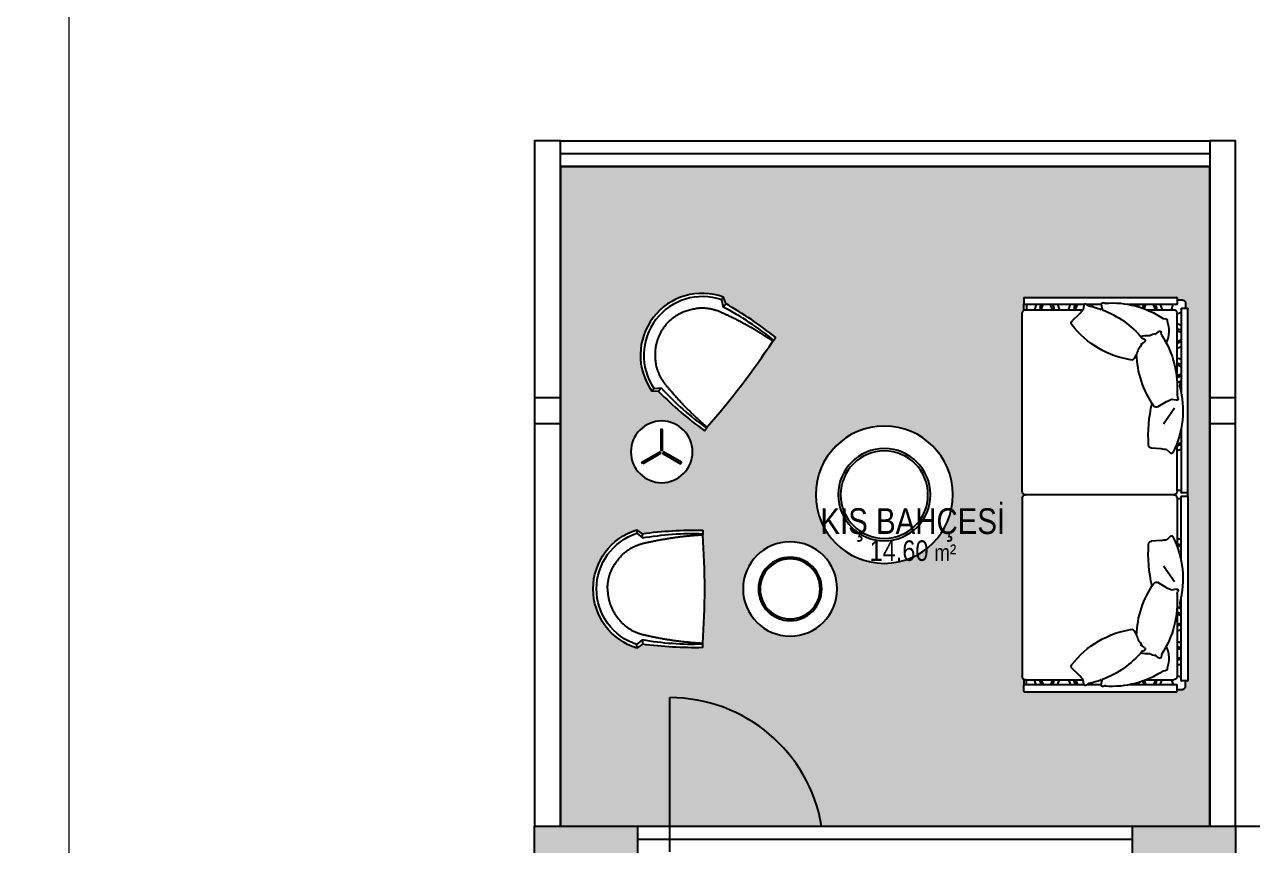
# Model space of a CAD drawing. Header units: metres. Extents: x 325971 to 582574, y 4156069 to 4412673.
# Drawn here: x 469064 to 469782, y 4268679 to 4269158 of the extents above; entities that cross this region are included whole.
import ezdxf
from ezdxf.enums import TextEntityAlignment as Align

# ---------------------------------------------------------------- set-up
doc = ezdxf.new("R2010")
doc.units = ezdxf.units.M
doc.layers.get('0').update_dxf_attribs({"color": 5, "lineweight": 0})
doc.layers.add('0_IFC_Area', color=100, linetype='Continuous', plot=False)
for name, color, linetype in [('0_IFC_Hatch', 250, 'Continuous'), ('0_IFC_Hatch_Structure', 251, 'Continuous'), ('0_IFC_Room_Text(No)_100', 12, 'Continuous'), ('0_IFC_Room_Text(No)_50', 12, 'Continuous'), ('0_IFC_Text_Explanation_100', 231, 'Continuous'), ('1_IFC_Concrete_Section', 50, 'Continuous'), ('2_IFC_Wall', 130, 'Continuous'), ('3_IFC_Window', 136, 'Continuous'), ('6_IFC_Furniture', 35, 'Continuous')]:
    doc.layers.add(name, color=color, linetype=linetype)
doc.styles.add('IFC_TEXT', font='ARIALN.TTF')

# ---------------------------------------------------------------- blocks, each defined once
blk = doc.blocks.new('0_IFC_ROOM_TEXT_50')
at = {"layer": '0_IFC_Room_Text(No)_100', "insert": (13.22, -38.45), "char_height": 9.625, "attachment_point": 1, "style": 'IFC_TEXT'}
blk.add_mtext_dynamic_manual_height_columns('m²', width=16.6949, gutter_width=6.88, heights=[0], dxfattribs=at)
at = {"layer": '0_IFC_Room_Text(No)_100', "style": 'IFC_TEXT'}
blk.add_attdef('ROOM_NAME', text='', height=13.47, dxfattribs=at).set_placement((0.68, -24.84), align=Align.MIDDLE_CENTER)
blk.add_attdef('AREA', text='', height=9.62, dxfattribs=at).set_placement((9.85, -48.1), align=Align.RIGHT)
at = {"layer": '0_IFC_Text_Explanation_100', "style": 'IFC_TEXT', "flags": 1}
for tag, p in [('DÖŞEME:', (-41.09, -62.82)), ('DUVAR:', (-41.09, -73.92)), ('TAVAN:', (-41.09, -85.18))]:
    blk.add_attdef(tag, p, '', height=7.7, dxfattribs=at)
blk = doc.blocks.new('A$C329c9356')
at = {"layer": '0_IFC_Area'}
blk.add_lwpolyline([(-1344.21, 0), (-965, 0), (-965, 385), (-965, 385), (-1344.21, 385)], close=True, dxfattribs=at)
ref = blk.add_blockref('0_IFC_ROOM_TEXT_50', (-1139.07, 202.85))
ref.add_attrib('ROOM_NAME', 'KIŞ BAHÇESİ', dxfattribs={"layer": '0_IFC_Room_Text(No)_50', "height": 15, "style": 'IFC_TEXT'}).set_placement((-1138.39, 178.01), align=Align.MIDDLE_CENTER)
ref.add_attrib('AREA', '14.60', dxfattribs={"layer": '0_IFC_Room_Text(No)_100', "height": 12, "style": 'IFC_TEXT'}).set_placement((-1129.22, 154.76), align=Align.RIGHT)
blk = doc.blocks.new('A$C72af3929')
at = {"layer": '0_IFC_Hatch', "true_color": 0xc7c8ca}
h = blk.add_hatch(color=9, dxfattribs=at)
h.dxf.hatch_style = 1
h.paths.add_polyline_path([(-45, 40), (334.21, 40), (334.21, 425), (-45, 425)])
at = {"layer": '0_IFC_Area'}
blk.add_lwpolyline([(-45, 40), (334.21, 40), (334.21, 425), (334.21, 425), (-45, 425)], close=True, dxfattribs=at)
blk = doc.blocks.new('bdlobitsehpa3pl')
blk.add_wipeout([(9, 15.59), (10.62, 14.53), (10.62, 14.53), (13.11, 12.34), (13.11, 12.34), (14.81, 10.24), (15.9, 8.44), (15.9, 8.44), (16.76, 6.57), (17.43, 4.49), (17.77, 2.86), (18, 0), (18, 0), (17.9, -1.87), (17.64, -3.51), (17.65, -3.52), (16.75, -6.59), (16.11, -8.03), (15.26, -9.54), (14.56, -10.58), (13.94, -11.39), (13.23, -12.21), (12.27, -13.17), (12.27, -13.17), (9.84, -15.07), (9.84, -15.07), (6.92, -16.62), (6.92, -16.62), (3.77, -17.6), (3.77, -17.6), (1.73, -17.92), (0, -18), (0, -18), (-3.26, -17.7), (-5.06, -17.27), (-5.06, -17.27), (-8.66, -15.78), (-10.37, -14.71), (-10.37, -14.71), (-13.29, -12.14), (-13.29, -12.14), (-15.56, -9.06), (-16.54, -7.09), (-17.12, -5.56), (-17.61, -3.74), (-17.92, -1.73), (-18, 0), (-18, 0), (-17.72, 3.17), (-17.72, 3.17), (-16.87, 6.28), (-16.87, 6.28), (-15.4, 9.33), (-14.46, 10.72), (-13.38, 12.04), (-12.64, 12.81), (-11.71, 13.67), (-10.84, 14.37), (-9.83, 15.08), (-9.83, 15.08), (-7.29, 16.46), (-4.87, 17.33), (-4.87, 17.33), (0, 18), (2.06, 17.88), (2.06, 17.88), (5.16, 17.24)]).dxf.layer = '6_IFC_Furniture'
at = {"layer": '6_IFC_Furniture'}
for points in [[(-0.5, 13), (0.5, 13), (0.5, 1), (-0.5, 1)], [(-11.01, -6.93), (-11.51, -6.07), (-1.12, -0.07), (-0.62, -0.93)], [(11.01, -6.93), (11.51, -6.07), (1.12, -0.07), (0.62, -0.93)]]:
    blk.add_lwpolyline(points, close=True, dxfattribs=at)
blk.add_circle((0, 0), 18, dxfattribs=at)
blk = doc.blocks.new('bdresptteklipl')
blk.add_wipeout([(-34.5, -25.46), (-33.87, -23.6), (-32.96, -21.37), (-32.45, -20.28), (-31.31, -18.12), (-31.31, -18.12), (-30.15, -16.24), (-29.02, -14.63), (-29.02, -14.63), (-27.17, -12.33), (-26.11, -11.16), (-26.11, -11.16), (-23.93, -9.07), (-23.93, -9.07), (-22.11, -7.56), (-20.68, -6.51), (-19.11, -5.47), (-17.56, -4.56), (-15.29, -3.4), (-13.45, -2.6), (-12.3, -2.16), (-10.37, -1.52), (-9.28, -1.21), (-8.07, -0.91), (-6.58, -0.6), (-4.9, -0.33), (-3.09, -0.13), (-1.35, -0.03), (0, 0), (0, 0), (2.52, -0.09), (4.1, -0.23), (5.85, -0.48), (7.39, -0.77), (8.62, -1.04), (9.84, -1.37), (11.1, -1.75), (12.44, -2.21), (13.9, -2.78), (14.99, -3.26), (16.1, -3.79), (17.49, -4.52), (18.77, -5.27), (20.53, -6.41), (20.53, -6.41), (22.98, -8.26), (24.05, -9.18), (25.22, -10.27), (25.22, -10.27), (26.89, -12.01), (26.89, -12.01), (28.39, -13.79), (28.39, -13.79), (30.12, -16.2), (30.76, -17.2), (31.31, -18.12), (31.98, -19.34), (31.98, -19.34), (32.58, -20.53), (32.8, -21.02), (32.8, -21.02), (33.27, -22.08), (33.49, -22.61), (33.78, -23.35), (33.78, -23.35), (34.2, -24.54), (34.5, -25.46), (34.5, -25.46), (32.25, -28.71), (32.31, -29.18), (32.41, -29.88), (32.48, -30.45), (32.56, -31.06), (32.56, -31.06), (32.87, -33.72), (33.12, -35.98), (33.12, -35.98), (33.33, -38.13), (33.47, -39.72), (33.62, -41.6), (33.73, -43.08), (33.87, -45.11), (33.94, -46.31), (33.98, -47.12), (34.1, -49.49), (34.17, -51.42), (34.21, -52.56), (34.27, -55.28), (34.29, -57.11), (34.3, -59.14), (34.3, -60.83), (34.25, -64), (31.63, -64.01), (31.61, -63.78), (31.15, -63.82), (30.4, -63.87), (29.75, -63.92), (29, -63.97), (28.35, -64.01), (27.88, -64.04), (26.96, -64.1), (26.15, -64.15), (25.41, -64.2), (24.6, -64.24), (23.92, -64.28), (23.18, -64.32), (22.46, -64.36), (22.46, -64.36), (21.68, -64.4), (21.19, -64.43), (20.72, -64.45), (20.04, -64.48), (19.54, -64.51), (18.82, -64.54), (18.82, -64.54), (17.26, -64.6), (16.24, -64.64), (14.97, -64.69), (13.54, -64.74), (12.11, -64.78), (10.76, -64.82), (9.24, -64.85), (8.05, -64.88), (6.14, -64.91), (4.47, -64.93), (3.36, -64.94), (1.69, -64.95), (0, -64.95), (-1.25, -64.95), (-2.52, -64.94), (-3.94, -64.93), (-6.17, -64.91), (-8.07, -64.88), (-9.73, -64.84), (-11.64, -64.79), (-12.31, -64.77), (-13.11, -64.75), (-14.75, -64.7), (-16.19, -64.65), (-16.88, -64.62), (-18.62, -64.55), (-20.15, -64.48), (-21.44, -64.41), (-22.94, -64.34), (-23.83, -64.29), (-25.02, -64.22), (-26.21, -64.15), (-26.96, -64.1), (-28.34, -64.01), (-29.63, -63.92), (-30.39, -63.87), (-30.71, -63.85), (-31.17, -63.82), (-31.36, -63.8), (-31.61, -63.78), (-31.63, -64.01), (-34.25, -64), (-34.26, -63.26), (-34.26, -63.26), (-34.28, -62.28), (-34.29, -61.64), (-34.29, -60.99), (-34.3, -60.56), (-34.3, -60.11), (-34.3, -59.14), (-34.3, -58.68), (-34.3, -57.52), (-34.29, -57.08), (-34.29, -56.39), (-34.27, -55.42), (-34.25, -54.45), (-34.23, -53.29), (-34.2, -52.41), (-34.18, -51.63), (-34.15, -50.85), (-34.11, -49.88), (-34.08, -49.16), (-34, -47.47), (-34, -47.47), (-33.94, -46.31), (-33.88, -45.35), (-33.81, -44.22), (-33.72, -42.88), (-33.66, -42.09), (-33.6, -41.34), (-33.54, -40.58), (-33.39, -38.78), (-33.35, -38.33), (-33.24, -37.2), (-33.06, -35.43), (-32.93, -34.2), (-32.86, -33.65), (-32.79, -32.96), (-32.71, -32.28), (-32.61, -31.49), (-32.47, -30.41), (-32.39, -29.77), (-32.36, -29.5), (-32.25, -28.71)]).dxf.layer = '6_IFC_Furniture'
at = {"layer": '6_IFC_Furniture'}
for p, q in [((-0.14, -8.38), (0.14, -8.38)), ((-32.25, -28.71), (-34.5, -25.46)), ((-34.5, -25.46), (-32.5, -25.46)), ((-32.5, -25.46), (-29.75, -28.71)), ((32.5, -25.46), (29.75, -28.71)), ((32.25, -28.71), (34.5, -25.46)), ((34.5, -25.46), (32.5, -25.46)), ((-29.75, -28.71), (-32.25, -28.71)), ((29.75, -28.71), (32.25, -28.71)), ((-34.25, -64), (-32.25, -64)), ((-32.25, -64), (-31.63, -64.01)), ((32.25, -64), (31.63, -64.01)), ((34.25, -64), (32.25, -64))]:
    blk.add_line(p, q, dxfattribs=at)
for points in [[(-0.14, -8.38), (-0.87, -8.41), (-1.51, -8.44), (-2.07, -8.48), (-2.56, -8.52), (-3, -8.57), (-3.4, -8.61), (-3.78, -8.67), (-4.16, -8.73), (-4.53, -8.79), (-4.92, -8.86), (-5.31, -8.94), (-5.71, -9.02), (-6.11, -9.11), (-6.52, -9.21), (-6.93, -9.31), (-7.35, -9.42), (-7.77, -9.55), (-8.19, -9.68), (-8.63, -9.82), (-9.06, -9.97), (-9.5, -10.13), (-9.94, -10.3), (-10.39, -10.48), (-10.85, -10.67), (-11.31, -10.88), (-11.77, -11.1), (-12.25, -11.33), (-12.73, -11.59), (-13.23, -11.87), (-13.74, -12.18), (-14.28, -12.52), (-14.83, -12.88), (-15.4, -13.28), (-15.98, -13.71), (-16.57, -14.16), (-17.16, -14.62), (-17.73, -15.08), (-18.28, -15.54), (-18.8, -15.99), (-19.27, -16.41), (-19.71, -16.82), (-20.1, -17.2), (-20.45, -17.56), (-20.78, -17.9), (-21.07, -18.24), (-21.35, -18.57), (-21.61, -18.9), (-21.87, -19.23), (-22.12, -19.57), (-22.37, -19.91), (-22.61, -20.26), (-22.85, -20.61), (-23.08, -20.97), (-23.31, -21.33), (-23.54, -21.69), (-23.75, -22.06), (-23.97, -22.44), (-24.17, -22.81), (-24.37, -23.19), (-24.56, -23.57), (-24.75, -23.95), (-24.93, -24.33), (-25.11, -24.71), (-25.27, -25.1), (-25.43, -25.48), (-25.59, -25.87), (-25.74, -26.26), (-25.88, -26.66), (-26.02, -27.06), (-26.15, -27.47), (-26.27, -27.89), (-26.4, -28.31), (-26.51, -28.75), (-26.62, -29.19), (-26.73, -29.64), (-26.84, -30.09), (-26.94, -30.54), (-27.04, -30.98), (-27.13, -31.42), (-27.22, -31.85), (-27.31, -32.27), (-27.4, -32.68), (-27.49, -33.1), (-27.58, -33.53), (-27.68, -33.98), (-27.77, -34.46), (-27.88, -34.98), (-27.99, -35.54), (-28.11, -36.15), (-28.24, -36.8), (-28.37, -37.48), (-28.5, -38.18), (-28.64, -38.89), (-28.77, -39.6), (-28.9, -40.29), (-29.02, -40.95), (-29.13, -41.58), (-29.23, -42.18), (-29.33, -42.75), (-29.42, -43.3), (-29.51, -43.83), (-29.59, -44.36), (-29.67, -44.88), (-29.75, -45.4), (-29.83, -45.93), (-29.91, -46.47), (-29.99, -47.02), (-30.06, -47.57), (-30.14, -48.14), (-30.22, -48.71), (-30.29, -49.29), (-30.37, -49.88), (-30.44, -50.48), (-30.51, -51.08), (-30.58, -51.68), (-30.65, -52.29), (-30.72, -52.89), (-30.78, -53.49), (-30.85, -54.08), (-30.91, -54.65), (-30.96, -55.21), (-31.02, -55.76), (-31.07, -56.3), (-31.11, -56.83), (-31.16, -57.35), (-31.2, -57.86), (-31.25, -58.38), (-31.29, -58.89), (-31.33, -59.4), (-31.37, -59.93), (-31.41, -60.48), (-31.45, -61.07), (-31.49, -61.7), (-31.53, -62.39), (-31.58, -63.16), (-31.63, -64.01)], [(0.14, -8.38), (0.87, -8.41), (1.51, -8.44), (2.07, -8.48), (2.56, -8.52), (3, -8.57), (3.4, -8.61), (3.78, -8.67), (4.16, -8.73), (4.53, -8.79), (4.92, -8.86), (5.31, -8.94), (5.71, -9.02), (6.11, -9.11), (6.52, -9.21), (6.93, -9.31), (7.35, -9.42), (7.77, -9.55), (8.19, -9.68), (8.63, -9.82), (9.06, -9.97), (9.5, -10.13), (9.94, -10.3), (10.39, -10.48), (10.85, -10.67), (11.31, -10.88), (11.77, -11.1), (12.25, -11.33), (12.73, -11.59), (13.23, -11.87), (13.74, -12.18), (14.28, -12.52), (14.83, -12.88), (15.4, -13.28), (15.98, -13.71), (16.57, -14.16), (17.16, -14.62), (17.73, -15.08), (18.28, -15.54), (18.8, -15.99), (19.27, -16.41), (19.71, -16.82), (20.1, -17.2), (20.45, -17.56), (20.78, -17.9), (21.07, -18.24), (21.35, -18.57), (21.61, -18.9), (21.87, -19.23), (22.12, -19.57), (22.37, -19.91), (22.61, -20.26), (22.85, -20.61), (23.08, -20.97), (23.31, -21.33), (23.54, -21.69), (23.75, -22.06), (23.97, -22.44), (24.17, -22.81), (24.37, -23.19), (24.56, -23.57), (24.75, -23.95), (24.93, -24.33), (25.11, -24.71), (25.27, -25.1), (25.43, -25.48), (25.59, -25.87), (25.74, -26.26), (25.88, -26.66), (26.02, -27.06), (26.15, -27.47), (26.27, -27.89), (26.4, -28.31), (26.51, -28.75), (26.62, -29.19), (26.73, -29.64), (26.84, -30.09), (26.94, -30.54), (27.04, -30.98), (27.13, -31.42), (27.22, -31.85), (27.31, -32.27), (27.4, -32.68), (27.49, -33.1), (27.58, -33.53), (27.68, -33.98), (27.77, -34.46), (27.88, -34.98), (27.99, -35.54), (28.11, -36.15), (28.24, -36.8), (28.37, -37.48), (28.5, -38.18), (28.64, -38.89), (28.77, -39.6), (28.9, -40.29), (29.02, -40.95), (29.13, -41.58), (29.23, -42.18), (29.33, -42.75), (29.42, -43.3), (29.51, -43.83), (29.59, -44.36), (29.67, -44.88), (29.75, -45.4), (29.83, -45.93), (29.91, -46.47), (29.99, -47.02), (30.06, -47.57), (30.14, -48.14), (30.22, -48.71), (30.29, -49.29), (30.37, -49.88), (30.44, -50.48), (30.51, -51.08), (30.58, -51.68), (30.65, -52.29), (30.72, -52.89), (30.78, -53.49), (30.85, -54.08), (30.91, -54.65), (30.96, -55.21), (31.02, -55.76), (31.07, -56.3), (31.11, -56.83), (31.16, -57.35), (31.2, -57.86), (31.25, -58.38), (31.29, -58.89), (31.33, -59.4), (31.37, -59.93), (31.41, -60.48), (31.45, -61.07), (31.49, -61.7), (31.53, -62.39), (31.58, -63.16), (31.63, -64.01)]]:
    blk.add_lwpolyline(points, dxfattribs=at)
for centre, radius, start, end in [((0, -36.11), 36.11, 17.15379, 162.84621), ((0, -36.18), 34.22, 18.262, 161.738), ((192.33, -59.14), 226.63, 172.28367, 181.22953), ((134.66, -58.09), 167.01, 169.86781, 182.02855), ((-134.66, -58.09), 167.01, 357.97145, 10.13219), ((-192.33, -59.14), 226.63, 358.77047, 7.71633), ((0, 363.01), 427.96, 265.76366, 274.23614)]:
    blk.add_arc(centre, radius, start, end, dxfattribs=at)
blk = doc.blocks.new('bdlobitsehpa2pl')
blk.add_wipeout([(27.11, 4.63), (26.78, 6.24), (26.27, 8.12), (25.22, 10.96), (24.2, 13.06), (22.88, 15.26), (21.23, 17.48), (20.02, 18.85), (18.51, 20.33), (17.24, 21.43), (15.23, 22.9), (12.79, 24.34), (9.92, 25.65), (7.16, 26.55), (4.03, 27.2), (1.85, 27.44), (0, 27.5), (-3.7, 27.25), (-6.89, 26.62), (-9.33, 25.87), (-11.46, 25), (-14.51, 23.36), (-16.67, 21.87), (-18.49, 20.36), (-20.47, 18.37), (-21.65, 16.95), (-21.65, 16.95), (-23.57, 14.17), (-23.57, 14.17), (-25.19, 11.03), (-25.19, 11.03), (-26.34, 7.9), (-26.91, 5.65), (-26.91, 5.65), (-27.42, 2.12), (-27.42, 2.12), (-27.4, -2.33), (-27.4, -2.33), (-27.06, -4.89), (-27.06, -4.89), (-26.32, -7.97), (-25.55, -10.16), (-25.55, -10.16), (-23.56, -14.18), (-23.56, -14.18), (-21.64, -16.97), (-18.91, -19.97), (-18.91, -19.97), (-16.72, -21.83), (-14.97, -23.07), (-14.97, -23.07), (-12.28, -24.61), (-12.28, -24.61), (-9.95, -25.64), (-8.1, -26.28), (-5.64, -26.92), (-3.79, -27.24), (-2.13, -27.42), (0, -27.5), (3.21, -27.31), (5.93, -26.85), (7.82, -26.37), (9.92, -25.65), (11.26, -25.09), (13.12, -24.17), (18.1, -20.7), (18.1, -20.7), (19.59, -19.3), (21.77, -16.81), (21.77, -16.81), (24.18, -13.1), (24.18, -13.1), (25.87, -9.32), (26.89, -5.77), (27.22, -3.91), (27.5, 0), (27.44, 1.76)]).dxf.layer = '6_IFC_Furniture'
at = {"layer": '6_IFC_Furniture'}
for radius in [27.5, 18.5, 17.5]:
    blk.add_circle((0, 0), radius, dxfattribs=at)
blk = doc.blocks.new('bdlobitkoltuk1pl')
blk.add_wipeout([(114.38, -95.91), (114.78, -95.88), (114.91, -95.8), (114.93, -95.81), (114.98, -95.68), (115, -95.6), (115, -6.69), (114.94, -6.51), (114.96, -6.47), (114.86, -6.44), (114.7, -6.39), (113.61, -6.39), (113.61, -3.25), (113.6, -3.21), (113.56, -2.93), (113.43, -2.56), (113.35, -2.4), (113.26, -2.25), (113.23, -2.21), (113.08, -2.03), (112.95, -1.9), (112.81, -1.79), (112.58, -1.63), (112.3, -1.51), (112.12, -1.45), (111.77, -1.39), (111.61, -1.39), (108.61, -1.39), (108.61, -1.09), (108.61, -0.3), (108.6, -0.23), (108.59, -0.19), (108.56, -0.13), (108.44, -0.03), (108.37, -0.01), (108.34, 0), (-108.32, 0.01), (-108.32, 0.02), (-108.43, -0.02), (-108.49, -0.06), (-108.52, -0.09), (-108.58, -0.17), (-108.61, -1.39), (-111.61, -1.39), (-111.79, -1.4), (-111.79, -1.4), (-112.12, -1.45), (-112.14, -1.46), (-112.39, -1.55), (-112.46, -1.58), (-112.77, -1.76), (-112.79, -1.74), (-113.06, -2.01), (-113.08, -2), (-113.29, -2.29), (-113.33, -2.36), (-113.45, -2.61), (-113.48, -2.67), (-113.56, -2.93), (-113.56, -2.95), (-113.61, -3.3), (-113.61, -6.39), (-114.7, -6.39), (-114.73, -6.39), (-114.77, -6.4), (-114.8, -6.4), (-114.83, -6.42), (-114.85, -6.43), (-114.89, -6.45), (-114.9, -6.46), (-114.93, -6.49), (-114.95, -6.52), (-114.96, -6.54), (-114.98, -6.57), (-114.99, -6.6), (-114.99, -6.62), (-115, -6.66), (-115, -6.69), (-115, -95.59), (-114.99, -95.65), (-114.98, -95.69), (-114.97, -95.72), (-114.95, -95.76), (-114.94, -95.76), (-114.92, -95.79), (-114.89, -95.82), (-114.86, -95.84), (-114.81, -95.87), (-114.76, -95.88), (-114.72, -95.89), (-114.67, -95.89), (-107.69, -95.89), (-107.59, -96.03), (-107.59, -96.03), (-107.37, -96.3), (-107.37, -96.3), (-107.19, -96.46), (-106.91, -96.65), (-106.91, -96.65), (-106.54, -96.8), (-106.31, -96.85), (-105.95, -96.89), (105.95, -96.89), (106.66, -96.76), (107.37, -96.3), (107.69, -95.89)]).dxf.layer = '6_IFC_Furniture'
at = {"layer": '6_IFC_Furniture'}
for p, q in [((-1.3, 0), (1.3, 0)), ((-108.31, -4), (-107.88, -4)), ((-66.38, -6.39), (-105.95, -6.39)), ((-63.08, -4.86), (-64.78, -4.51)), ((-57.9, -6.42), (-56.26, -5.86)), ((-55.11, -6.85), (-55.63, -9.63)), ((-2, -6.39), (-30.12, -6.39)), ((2, -6.39), (30.12, -6.39)), ((55.11, -6.85), (55.63, -9.63)), ((57.9, -6.42), (56.26, -5.86)), ((63.08, -4.86), (64.78, -4.51)), ((66.38, -6.39), (105.95, -6.39)), ((108.31, -4), (107.88, -4)), ((-107.95, -24.16), (-107.95, -8.39)), ((-102.85, -14.58), (-102.65, -12.85)), ((-54.12, -12.67), (-51.23, -17.56)), ((-41.44, -14.25), (-50.74, -7.84)), ((-24.26, -10.3), (-26.25, -12.3)), ((0, -8.39), (0, -94.89)), ((0, -8.39), (0, -94.89)), ((24.26, -10.3), (26.25, -12.3)), ((41.44, -14.25), (50.74, -7.84)), ((54.12, -12.67), (51.23, -17.56)), ((102.85, -14.58), (102.65, -12.85)), ((107.95, -24.16), (107.95, -8.39)), ((-95.27, -17.15), (-93.48, -19.33)), ((-93.28, -15.47), (-94.74, -15.72)), ((-26.72, -15.65), (-27.08, -21.33)), ((26.72, -15.65), (27.08, -21.33)), ((93.28, -15.47), (94.74, -15.72)), ((95.27, -17.15), (93.48, -19.33)), ((-91.39, -26.76), (-90.73, -25.43)), ((-89.21, -25.33), (-87.64, -27.67)), ((89.21, -25.33), (87.64, -27.67)), ((91.39, -26.76), (90.73, -25.43)), ((-111.41, -47.82), (-111.98, -49.46)), ((-110.99, -50.61), (-108.22, -50.1)), ((110.99, -50.61), (108.22, -50.1)), ((111.41, -47.82), (111.98, -49.46)), ((-110.22, -58.05), (-111.24, -59.46)), ((-110.62, -60.85), (-107.81, -61.15)), ((-107.95, -94.89), (-107.95, -61.13)), ((-105.33, -63.46), (-101.47, -67.63)), ((105.33, -63.46), (101.47, -67.63)), ((110.62, -60.85), (107.81, -61.15)), ((107.95, -94.89), (107.95, -61.13)), ((110.22, -58.05), (111.24, -59.46)), ((-2, -96.89), (-105.95, -96.89)), ((2, -96.89), (105.95, -96.89))]:
    blk.add_line(p, q, dxfattribs=at)
for points in [[(-108.61, -0.3), (-108.61, -0.29), (-108.61, -0.29), (-108.61, -0.28), (-108.61, -0.27), (-108.61, -0.27), (-108.61, -0.26), (-108.61, -0.25), (-108.61, -0.25), (-108.61, -0.24), (-108.6, -0.23), (-108.6, -0.22), (-108.6, -0.22), (-108.6, -0.21), (-108.6, -0.2), (-108.59, -0.2), (-108.59, -0.19), (-108.59, -0.18), (-108.59, -0.18), (-108.58, -0.17), (-108.58, -0.16), (-108.58, -0.16), (-108.57, -0.15), (-108.57, -0.14), (-108.56, -0.14), (-108.56, -0.13), (-108.55, -0.12), (-108.55, -0.12), (-108.55, -0.11), (-108.54, -0.1), (-108.54, -0.1), (-108.53, -0.09), (-108.52, -0.09), (-108.52, -0.08), (-108.51, -0.08), (-108.51, -0.07), (-108.5, -0.07), (-108.5, -0.06), (-108.49, -0.06), (-108.48, -0.05), (-108.48, -0.05), (-108.47, -0.04), (-108.46, -0.04), (-108.46, -0.04), (-108.45, -0.03), (-108.44, -0.03), (-108.44, -0.03), (-108.43, -0.02), (-108.42, -0.02), (-108.42, -0.02), (-108.41, -0.02), (-108.4, -0.01), (-108.4, -0.01), (-108.39, -0.01), (-108.38, -0.01), (-108.37, -0.01), (-108.37, -0.01), (-108.36, 0), (-108.35, 0), (-108.35, 0), (-108.34, 0), (-108.33, 0), (-108.33, 0), (-108.32, 0), (-108.31, 0)], [(-1.3, 0), (-108.31, 0)], [(-1, -0.3), (-1, -0.29), (-1, -0.29), (-1, -0.28), (-1, -0.27), (-1, -0.27), (-1, -0.26), (-1, -0.25), (-1.01, -0.25), (-1.01, -0.24), (-1.01, -0.23), (-1.01, -0.22), (-1.01, -0.22), (-1.01, -0.21), (-1.02, -0.2), (-1.02, -0.2), (-1.02, -0.19), (-1.02, -0.18), (-1.03, -0.18), (-1.03, -0.17), (-1.03, -0.16), (-1.04, -0.16), (-1.04, -0.15), (-1.04, -0.14), (-1.05, -0.14), (-1.05, -0.13), (-1.06, -0.12), (-1.06, -0.12), (-1.07, -0.11), (-1.07, -0.1), (-1.08, -0.1), (-1.08, -0.09), (-1.09, -0.09), (-1.09, -0.08), (-1.1, -0.08), (-1.1, -0.07), (-1.11, -0.07), (-1.12, -0.06), (-1.12, -0.06), (-1.13, -0.05), (-1.14, -0.05), (-1.14, -0.04), (-1.15, -0.04), (-1.16, -0.04), (-1.16, -0.03), (-1.17, -0.03), (-1.18, -0.03), (-1.18, -0.02), (-1.19, -0.02), (-1.2, -0.02), (-1.2, -0.02), (-1.21, -0.01), (-1.22, -0.01), (-1.22, -0.01), (-1.23, -0.01), (-1.24, -0.01), (-1.25, -0.01), (-1.25, 0), (-1.26, 0), (-1.27, 0), (-1.27, 0), (-1.28, 0), (-1.29, 0), (-1.29, 0), (-1.3, 0)], [(1, -0.3), (1, -0.29), (1, -0.29), (1, -0.28), (1, -0.27), (1, -0.27), (1, -0.26), (1, -0.25), (1.01, -0.25), (1.01, -0.24), (1.01, -0.23), (1.01, -0.22), (1.01, -0.22), (1.01, -0.21), (1.02, -0.2), (1.02, -0.2), (1.02, -0.19), (1.02, -0.18), (1.03, -0.18), (1.03, -0.17), (1.03, -0.16), (1.04, -0.16), (1.04, -0.15), (1.04, -0.14), (1.05, -0.14), (1.05, -0.13), (1.06, -0.12), (1.06, -0.12), (1.07, -0.11), (1.07, -0.1), (1.08, -0.1), (1.08, -0.09), (1.09, -0.09), (1.09, -0.08), (1.1, -0.08), (1.1, -0.07), (1.11, -0.07), (1.12, -0.06), (1.12, -0.06), (1.13, -0.05), (1.14, -0.05), (1.14, -0.04), (1.15, -0.04), (1.16, -0.04), (1.16, -0.03), (1.17, -0.03), (1.18, -0.03), (1.18, -0.02), (1.19, -0.02), (1.2, -0.02), (1.2, -0.02), (1.21, -0.01), (1.22, -0.01), (1.22, -0.01), (1.23, -0.01), (1.24, -0.01), (1.25, -0.01), (1.25, 0), (1.26, 0), (1.27, 0), (1.27, 0), (1.28, 0), (1.29, 0), (1.29, 0), (1.3, 0)], [(1.3, 0), (108.31, 0)], [(108.61, -0.3), (108.61, -0.29), (108.61, -0.29), (108.61, -0.28), (108.61, -0.27), (108.61, -0.27), (108.61, -0.26), (108.61, -0.25), (108.61, -0.25), (108.61, -0.24), (108.6, -0.23), (108.6, -0.22), (108.6, -0.22), (108.6, -0.21), (108.6, -0.2), (108.59, -0.2), (108.59, -0.19), (108.59, -0.18), (108.59, -0.18), (108.58, -0.17), (108.58, -0.16), (108.58, -0.16), (108.57, -0.15), (108.57, -0.14), (108.56, -0.14), (108.56, -0.13), (108.55, -0.12), (108.55, -0.12), (108.55, -0.11), (108.54, -0.1), (108.54, -0.1), (108.53, -0.09), (108.52, -0.09), (108.52, -0.08), (108.51, -0.08), (108.51, -0.07), (108.5, -0.07), (108.5, -0.06), (108.49, -0.06), (108.48, -0.05), (108.48, -0.05), (108.47, -0.04), (108.46, -0.04), (108.46, -0.04), (108.45, -0.03), (108.44, -0.03), (108.44, -0.03), (108.43, -0.02), (108.42, -0.02), (108.42, -0.02), (108.41, -0.02), (108.4, -0.01), (108.4, -0.01), (108.39, -0.01), (108.38, -0.01), (108.37, -0.01), (108.37, -0.01), (108.36, 0), (108.35, 0), (108.35, 0), (108.34, 0), (108.33, 0), (108.33, 0), (108.32, 0), (108.31, 0)], [(-114.7, -6.39), (-114.71, -6.39), (-114.71, -6.39), (-114.72, -6.39), (-114.73, -6.39), (-114.73, -6.39), (-114.74, -6.39), (-114.75, -6.39), (-114.75, -6.39), (-114.76, -6.39), (-114.77, -6.4), (-114.78, -6.4), (-114.78, -6.4), (-114.79, -6.4), (-114.8, -6.4), (-114.8, -6.41), (-114.81, -6.41), (-114.82, -6.41), (-114.82, -6.41), (-114.83, -6.42), (-114.84, -6.42), (-114.84, -6.42), (-114.85, -6.43), (-114.86, -6.43), (-114.86, -6.44), (-114.87, -6.44), (-114.88, -6.45), (-114.88, -6.45), (-114.89, -6.45), (-114.9, -6.46), (-114.9, -6.46), (-114.91, -6.47), (-114.91, -6.48), (-114.92, -6.48), (-114.92, -6.49), (-114.93, -6.49), (-114.93, -6.5), (-114.94, -6.5), (-114.94, -6.51), (-114.95, -6.52), (-114.95, -6.52), (-114.96, -6.53), (-114.96, -6.54), (-114.96, -6.54), (-114.97, -6.55), (-114.97, -6.56), (-114.97, -6.56), (-114.98, -6.57), (-114.98, -6.58), (-114.98, -6.58), (-114.98, -6.59), (-114.99, -6.6), (-114.99, -6.6), (-114.99, -6.61), (-114.99, -6.62), (-114.99, -6.63), (-114.99, -6.63), (-115, -6.64), (-115, -6.65), (-115, -6.65), (-115, -6.66), (-115, -6.67), (-115, -6.67), (-115, -6.68), (-115, -6.69)], [(-115, -95.59), (-115, -6.69)], [(-114.7, -6.39), (-112.3, -6.39)], [(-113.61, -3.39), (-113.61, -3.34), (-113.61, -3.3), (-113.61, -3.25), (-113.6, -3.21), (-113.6, -3.16), (-113.59, -3.12), (-113.59, -3.07), (-113.58, -3.02), (-113.57, -2.98), (-113.56, -2.93), (-113.55, -2.88), (-113.54, -2.84), (-113.52, -2.79), (-113.51, -2.74), (-113.49, -2.7), (-113.47, -2.65), (-113.45, -2.61), (-113.43, -2.56), (-113.41, -2.51), (-113.39, -2.47), (-113.37, -2.42), (-113.34, -2.38), (-113.31, -2.34), (-113.29, -2.29), (-113.26, -2.25), (-113.23, -2.21), (-113.2, -2.17), (-113.17, -2.13), (-113.13, -2.09), (-113.1, -2.05), (-113.06, -2.01), (-113.03, -1.97), (-112.99, -1.94), (-112.95, -1.9), (-112.91, -1.87), (-112.87, -1.83), (-112.83, -1.8), (-112.79, -1.77), (-112.75, -1.74), (-112.71, -1.71), (-112.66, -1.69), (-112.62, -1.66), (-112.58, -1.63), (-112.53, -1.61), (-112.49, -1.59), (-112.44, -1.57), (-112.39, -1.55), (-112.35, -1.53), (-112.3, -1.51), (-112.26, -1.49), (-112.21, -1.48), (-112.16, -1.46), (-112.12, -1.45), (-112.07, -1.44), (-112.02, -1.43), (-111.98, -1.42), (-111.93, -1.41), (-111.88, -1.41), (-111.84, -1.4), (-111.79, -1.4), (-111.75, -1.39), (-111.7, -1.39), (-111.66, -1.39), (-111.61, -1.39)], [(-113.61, -6.39), (-113.61, -3.39)], [(-112.3, -6.39), (-111.3, -6.39)], [(-111.61, -1.39), (-108.61, -1.39)], [(-111.3, -6.39), (-111.29, -6.39), (-111.28, -6.39), (-111.27, -6.39), (-111.27, -6.39), (-111.26, -6.39), (-111.25, -6.39), (-111.25, -6.39), (-111.24, -6.39), (-111.23, -6.39), (-111.22, -6.4), (-111.22, -6.4), (-111.21, -6.4), (-111.2, -6.4), (-111.2, -6.4), (-111.19, -6.41), (-111.18, -6.41), (-111.18, -6.41), (-111.17, -6.42), (-111.16, -6.42), (-111.16, -6.42), (-111.15, -6.43), (-111.14, -6.43), (-111.14, -6.43), (-111.13, -6.44), (-111.12, -6.44), (-111.12, -6.45), (-111.11, -6.45), (-111.11, -6.46), (-111.1, -6.46), (-111.1, -6.47), (-111.09, -6.47), (-111.08, -6.48), (-111.08, -6.48), (-111.07, -6.49), (-111.07, -6.49), (-111.06, -6.5), (-111.06, -6.5), (-111.05, -6.51), (-111.05, -6.52), (-111.05, -6.52), (-111.04, -6.53), (-111.04, -6.53), (-111.03, -6.54), (-111.03, -6.55), (-111.03, -6.55), (-111.02, -6.56), (-111.02, -6.57), (-111.02, -6.57), (-111.02, -6.58), (-111.01, -6.59), (-111.01, -6.6), (-111.01, -6.6), (-111.01, -6.61), (-111.01, -6.62), (-111, -6.62), (-111, -6.63), (-111, -6.64), (-111, -6.64), (-111, -6.65), (-111, -6.66), (-111, -6.67), (-111, -6.67), (-111, -6.68), (-111, -6.69)], [(-111, -6.69), (-111, -34.56)], [(-108.61, -0.3), (-108.61, -2.7)], [(-108.61, -2.7), (-108.61, -3.7)], [(-108.31, -4), (-108.32, -4), (-108.33, -4), (-108.33, -4), (-108.34, -4), (-108.35, -4), (-108.36, -4), (-108.36, -4), (-108.37, -4), (-108.38, -4), (-108.38, -3.99), (-108.39, -3.99), (-108.4, -3.99), (-108.4, -3.99), (-108.41, -3.99), (-108.42, -3.98), (-108.43, -3.98), (-108.43, -3.98), (-108.44, -3.98), (-108.45, -3.97), (-108.45, -3.97), (-108.46, -3.97), (-108.47, -3.96), (-108.47, -3.96), (-108.48, -3.95), (-108.48, -3.95), (-108.49, -3.95), (-108.5, -3.94), (-108.5, -3.94), (-108.51, -3.93), (-108.51, -3.93), (-108.52, -3.92), (-108.52, -3.92), (-108.53, -3.91), (-108.53, -3.9), (-108.54, -3.9), (-108.54, -3.89), (-108.55, -3.89), (-108.55, -3.88), (-108.56, -3.88), (-108.56, -3.87), (-108.57, -3.86), (-108.57, -3.86), (-108.57, -3.85), (-108.58, -3.84), (-108.58, -3.84), (-108.58, -3.83), (-108.59, -3.82), (-108.59, -3.82), (-108.59, -3.81), (-108.6, -3.8), (-108.6, -3.8), (-108.6, -3.79), (-108.6, -3.78), (-108.6, -3.78), (-108.61, -3.77), (-108.61, -3.76), (-108.61, -3.75), (-108.61, -3.75), (-108.61, -3.74), (-108.61, -3.73), (-108.61, -3.73), (-108.61, -3.72), (-108.61, -3.71), (-108.61, -3.7)], [(-108.31, -4), (-59.49, -4)], [(-105.54, -6.39), (-106.43, -4)], [(-98.8, -4), (-99.68, -6.39)], [(-95.91, -4), (-96.61, -5.89)], [(-96.61, -5.89), (-96.61, -6.39)], [(-95.68, -6.39), (-94.8, -4)], [(-89.54, -6.39), (-90.43, -4)], [(-88.61, -5.89), (-89.31, -4)], [(-88.61, -5.89), (-88.61, -6.39)], [(-85.54, -6.39), (-86.43, -4)], [(-78.8, -4), (-79.68, -6.39)], [(-75.91, -4), (-76.61, -5.89)], [(-76.61, -5.89), (-76.61, -6.39)], [(-75.68, -6.39), (-74.8, -4)], [(-69.54, -6.39), (-70.43, -4)], [(-68.61, -5.89), (-69.31, -4)], [(-68.61, -5.89), (-68.61, -6.39)], [(-65.81, -5.66), (-66.43, -4)], [(-38.37, -4), (-1.3, -4)], [(-35.91, -4), (-36.1, -4.52)], [(-35.09, -4.78), (-34.8, -4)], [(-29.54, -6.39), (-30.43, -4)], [(-28.61, -5.89), (-29.31, -4)], [(-28.61, -5.89), (-28.61, -6.39)], [(-26.43, -4), (-25.54, -6.39)], [(-2.5, -4), (-2.5, -6.39)], [(-1, -3.7), (-1, -3.71), (-1, -3.72), (-1, -3.72), (-1, -3.73), (-1, -3.74), (-1, -3.74), (-1, -3.75), (-1.01, -3.76), (-1.01, -3.77), (-1.01, -3.77), (-1.01, -3.78), (-1.01, -3.79), (-1.01, -3.79), (-1.02, -3.8), (-1.02, -3.81), (-1.02, -3.81), (-1.02, -3.82), (-1.03, -3.83), (-1.03, -3.83), (-1.03, -3.84), (-1.04, -3.85), (-1.04, -3.85), (-1.04, -3.86), (-1.05, -3.87), (-1.05, -3.87), (-1.06, -3.88), (-1.06, -3.89), (-1.07, -3.89), (-1.07, -3.9), (-1.08, -3.9), (-1.08, -3.91), (-1.09, -3.92), (-1.09, -3.92), (-1.1, -3.93), (-1.1, -3.93), (-1.11, -3.94), (-1.12, -3.94), (-1.12, -3.95), (-1.13, -3.95), (-1.14, -3.95), (-1.14, -3.96), (-1.15, -3.96), (-1.16, -3.97), (-1.16, -3.97), (-1.17, -3.97), (-1.18, -3.98), (-1.18, -3.98), (-1.19, -3.98), (-1.2, -3.99), (-1.2, -3.99), (-1.21, -3.99), (-1.22, -3.99), (-1.22, -3.99), (-1.23, -4), (-1.24, -4), (-1.25, -4), (-1.25, -4), (-1.26, -4), (-1.27, -4), (-1.27, -4), (-1.28, -4), (-1.29, -4), (-1.29, -4), (-1.3, -4)], [(-1, -0.3), (-1, -3.7)], [(1, -0.3), (1, -3.7)], [(1, -3.7), (1, -3.71), (1, -3.72), (1, -3.72), (1, -3.73), (1, -3.74), (1, -3.74), (1, -3.75), (1.01, -3.76), (1.01, -3.77), (1.01, -3.77), (1.01, -3.78), (1.01, -3.79), (1.01, -3.79), (1.02, -3.8), (1.02, -3.81), (1.02, -3.81), (1.02, -3.82), (1.03, -3.83), (1.03, -3.83), (1.03, -3.84), (1.04, -3.85), (1.04, -3.85), (1.04, -3.86), (1.05, -3.87), (1.05, -3.87), (1.06, -3.88), (1.06, -3.89), (1.07, -3.89), (1.07, -3.9), (1.08, -3.9), (1.08, -3.91), (1.09, -3.92), (1.09, -3.92), (1.1, -3.93), (1.1, -3.93), (1.11, -3.94), (1.12, -3.94), (1.12, -3.95), (1.13, -3.95), (1.14, -3.95), (1.14, -3.96), (1.15, -3.96), (1.16, -3.97), (1.16, -3.97), (1.17, -3.97), (1.18, -3.98), (1.18, -3.98), (1.19, -3.98), (1.2, -3.99), (1.2, -3.99), (1.21, -3.99), (1.22, -3.99), (1.22, -3.99), (1.23, -4), (1.24, -4), (1.25, -4), (1.25, -4), (1.26, -4), (1.27, -4), (1.27, -4), (1.28, -4), (1.29, -4), (1.29, -4), (1.3, -4)], [(38.37, -4), (1.3, -4)], [(2.5, -4), (2.5, -6.39)], [(26.43, -4), (25.54, -6.39)], [(28.61, -5.89), (29.31, -4)], [(28.61, -5.89), (28.61, -6.39)], [(29.54, -6.39), (30.43, -4)], [(35.09, -4.78), (34.8, -4)], [(35.91, -4), (36.1, -4.52)], [(108.31, -4), (59.49, -4)], [(65.81, -5.66), (66.43, -4)], [(68.61, -5.89), (69.31, -4)], [(68.61, -5.89), (68.61, -6.39)], [(69.54, -6.39), (70.43, -4)], [(75.68, -6.39), (74.8, -4)], [(75.91, -4), (76.61, -5.89)], [(76.61, -5.89), (76.61, -6.39)], [(78.8, -4), (79.68, -6.39)], [(85.54, -6.39), (86.43, -4)], [(88.61, -5.89), (89.31, -4)], [(88.61, -5.89), (88.61, -6.39)], [(89.54, -6.39), (90.43, -4)], [(95.68, -6.39), (94.8, -4)], [(95.91, -4), (96.61, -5.89)], [(96.61, -5.89), (96.61, -6.39)], [(98.8, -4), (99.68, -6.39)], [(105.54, -6.39), (106.43, -4)], [(108.31, -4), (108.32, -4), (108.33, -4), (108.33, -4), (108.34, -4), (108.35, -4), (108.36, -4), (108.36, -4), (108.37, -4), (108.38, -4), (108.38, -3.99), (108.39, -3.99), (108.4, -3.99), (108.4, -3.99), (108.41, -3.99), (108.42, -3.98), (108.43, -3.98), (108.43, -3.98), (108.44, -3.98), (108.45, -3.97), (108.45, -3.97), (108.46, -3.97), (108.47, -3.96), (108.47, -3.96), (108.48, -3.95), (108.48, -3.95), (108.49, -3.95), (108.5, -3.94), (108.5, -3.94), (108.51, -3.93), (108.51, -3.93), (108.52, -3.92), (108.52, -3.92), (108.53, -3.91), (108.53, -3.9), (108.54, -3.9), (108.54, -3.89), (108.55, -3.89), (108.55, -3.88), (108.56, -3.88), (108.56, -3.87), (108.57, -3.86), (108.57, -3.86), (108.57, -3.85), (108.58, -3.84), (108.58, -3.84), (108.58, -3.83), (108.59, -3.82), (108.59, -3.82), (108.59, -3.81), (108.6, -3.8), (108.6, -3.8), (108.6, -3.79), (108.6, -3.78), (108.6, -3.78), (108.61, -3.77), (108.61, -3.76), (108.61, -3.75), (108.61, -3.75), (108.61, -3.74), (108.61, -3.73), (108.61, -3.73), (108.61, -3.72), (108.61, -3.71), (108.61, -3.7)], [(108.61, -0.3), (108.61, -2.7)], [(111.61, -1.39), (108.61, -1.39)], [(108.61, -2.7), (108.61, -3.7)], [(111.3, -6.39), (111.29, -6.39), (111.28, -6.39), (111.27, -6.39), (111.27, -6.39), (111.26, -6.39), (111.25, -6.39), (111.25, -6.39), (111.24, -6.39), (111.23, -6.39), (111.22, -6.4), (111.22, -6.4), (111.21, -6.4), (111.2, -6.4), (111.2, -6.4), (111.19, -6.41), (111.18, -6.41), (111.18, -6.41), (111.17, -6.42), (111.16, -6.42), (111.16, -6.42), (111.15, -6.43), (111.14, -6.43), (111.14, -6.43), (111.13, -6.44), (111.12, -6.44), (111.12, -6.45), (111.11, -6.45), (111.11, -6.46), (111.1, -6.46), (111.1, -6.47), (111.09, -6.47), (111.08, -6.48), (111.08, -6.48), (111.07, -6.49), (111.07, -6.49), (111.06, -6.5), (111.06, -6.5), (111.05, -6.51), (111.05, -6.52), (111.05, -6.52), (111.04, -6.53), (111.04, -6.53), (111.03, -6.54), (111.03, -6.55), (111.03, -6.55), (111.02, -6.56), (111.02, -6.57), (111.02, -6.57), (111.02, -6.58), (111.01, -6.59), (111.01, -6.6), (111.01, -6.6), (111.01, -6.61), (111.01, -6.62), (111, -6.62), (111, -6.63), (111, -6.64), (111, -6.64), (111, -6.65), (111, -6.66), (111, -6.67), (111, -6.67), (111, -6.68), (111, -6.69)], [(111, -6.69), (111, -34.56)], [(112.3, -6.39), (111.3, -6.39)], [(113.61, -3.39), (113.61, -3.34), (113.61, -3.3), (113.61, -3.25), (113.6, -3.21), (113.6, -3.16), (113.59, -3.12), (113.59, -3.07), (113.58, -3.02), (113.57, -2.98), (113.56, -2.93), (113.55, -2.88), (113.54, -2.84), (113.52, -2.79), (113.51, -2.74), (113.49, -2.7), (113.47, -2.65), (113.45, -2.61), (113.43, -2.56), (113.41, -2.51), (113.39, -2.47), (113.37, -2.42), (113.34, -2.38), (113.31, -2.34), (113.29, -2.29), (113.26, -2.25), (113.23, -2.21), (113.2, -2.17), (113.17, -2.13), (113.13, -2.09), (113.1, -2.05), (113.06, -2.01), (113.03, -1.97), (112.99, -1.94), (112.95, -1.9), (112.91, -1.87), (112.87, -1.83), (112.83, -1.8), (112.79, -1.77), (112.75, -1.74), (112.71, -1.71), (112.66, -1.69), (112.62, -1.66), (112.58, -1.63), (112.53, -1.61), (112.49, -1.59), (112.44, -1.57), (112.39, -1.55), (112.35, -1.53), (112.3, -1.51), (112.26, -1.49), (112.21, -1.48), (112.16, -1.46), (112.12, -1.45), (112.07, -1.44), (112.02, -1.43), (111.98, -1.42), (111.93, -1.41), (111.88, -1.41), (111.84, -1.4), (111.79, -1.4), (111.75, -1.39), (111.7, -1.39), (111.66, -1.39), (111.61, -1.39)], [(114.7, -6.39), (112.3, -6.39)], [(113.61, -6.39), (113.61, -3.39)], [(114.7, -6.39), (114.71, -6.39), (114.71, -6.39), (114.72, -6.39), (114.73, -6.39), (114.73, -6.39), (114.74, -6.39), (114.75, -6.39), (114.75, -6.39), (114.76, -6.39), (114.77, -6.4), (114.78, -6.4), (114.78, -6.4), (114.79, -6.4), (114.8, -6.4), (114.8, -6.41), (114.81, -6.41), (114.82, -6.41), (114.82, -6.41), (114.83, -6.42), (114.84, -6.42), (114.84, -6.42), (114.85, -6.43), (114.86, -6.43), (114.86, -6.44), (114.87, -6.44), (114.88, -6.45), (114.88, -6.45), (114.89, -6.45), (114.9, -6.46), (114.9, -6.46), (114.91, -6.47), (114.91, -6.48), (114.92, -6.48), (114.92, -6.49), (114.93, -6.49), (114.93, -6.5), (114.94, -6.5), (114.94, -6.51), (114.95, -6.52), (114.95, -6.52), (114.96, -6.53), (114.96, -6.54), (114.96, -6.54), (114.97, -6.55), (114.97, -6.56), (114.97, -6.56), (114.98, -6.57), (114.98, -6.58), (114.98, -6.58), (114.98, -6.59), (114.99, -6.6), (114.99, -6.6), (114.99, -6.61), (114.99, -6.62), (114.99, -6.63), (114.99, -6.63), (115, -6.64), (115, -6.65), (115, -6.65), (115, -6.66), (115, -6.67), (115, -6.67), (115, -6.68), (115, -6.69)], [(115, -95.59), (115, -6.69)], [(-107.95, -9.7), (-111, -8.57)], [(107.95, -9.7), (111, -8.57)], [(-111, -16.2), (-107.95, -15.07)], [(-111, -19.09), (-109.11, -18.39)], [(-107.95, -19.07), (-111, -20.2)], [(-109.11, -18.39), (-107.95, -18.39)], [(111, -16.2), (107.95, -15.07)], [(109.11, -18.39), (107.95, -18.39)], [(107.95, -19.07), (111, -20.2)], [(111, -19.09), (109.11, -18.39)], [(-108.48, -25.51), (-111, -24.57)], [(-109.11, -26.39), (-111, -25.69)], [(-109.68, -29.06), (-111, -28.57)], [(-109.11, -26.39), (-108.8, -26.39)], [(108.48, -25.51), (111, -24.57)], [(109.11, -26.39), (108.8, -26.39)], [(109.11, -26.39), (111, -25.69)], [(109.68, -29.06), (111, -28.57)], [(-111, -50.62), (-111, -59.12)], [(-111, -56.2), (-109.67, -55.71)], [(111, -56.2), (109.67, -55.71)], [(111, -50.62), (111, -59.12)], [(-111, -59.09), (-110.96, -59.07)], [(-111, -60.71), (-111, -95.59)], [(111, -59.09), (110.96, -59.07)], [(111, -60.71), (111, -95.59)], [(-107.95, -65.7), (-111, -64.57)], [(-109.11, -66.39), (-111, -65.69)], [(-107.95, -69.7), (-111, -68.57)], [(-109.11, -66.39), (-107.95, -66.39)], [(107.95, -65.7), (111, -64.57)], [(109.11, -66.39), (107.95, -66.39)], [(107.95, -69.7), (111, -68.57)], [(109.11, -66.39), (111, -65.69)], [(-111, -76.2), (-107.95, -75.07)], [(-111, -79.09), (-109.11, -78.39)], [(-109.11, -78.39), (-107.95, -78.39)], [(111, -76.2), (107.95, -75.07)], [(109.11, -78.39), (107.95, -78.39)], [(111, -79.09), (109.11, -78.39)], [(-107.95, -79.07), (-111, -80.2)], [(-107.95, -85.7), (-111, -84.57)], [(-109.11, -86.39), (-111, -85.69)], [(107.95, -79.07), (111, -80.2)], [(107.95, -85.7), (111, -84.57)], [(109.11, -86.39), (111, -85.69)], [(-111, -88.57), (-107.95, -89.7)], [(-109.11, -86.39), (-107.95, -86.39)], [(109.11, -86.39), (107.95, -86.39)], [(111, -88.57), (107.95, -89.7)], [(-114.7, -95.89), (-114.71, -95.89), (-114.71, -95.89), (-114.72, -95.89), (-114.73, -95.89), (-114.73, -95.89), (-114.74, -95.88), (-114.75, -95.88), (-114.75, -95.88), (-114.76, -95.88), (-114.77, -95.88), (-114.78, -95.88), (-114.78, -95.88), (-114.79, -95.87), (-114.8, -95.87), (-114.8, -95.87), (-114.81, -95.87), (-114.82, -95.86), (-114.82, -95.86), (-114.83, -95.86), (-114.84, -95.85), (-114.84, -95.85), (-114.85, -95.85), (-114.86, -95.84), (-114.86, -95.84), (-114.87, -95.83), (-114.88, -95.83), (-114.88, -95.83), (-114.89, -95.82), (-114.9, -95.82), (-114.9, -95.81), (-114.91, -95.81), (-114.91, -95.8), (-114.92, -95.79), (-114.92, -95.79), (-114.93, -95.78), (-114.93, -95.78), (-114.94, -95.77), (-114.94, -95.76), (-114.95, -95.76), (-114.95, -95.75), (-114.96, -95.75), (-114.96, -95.74), (-114.96, -95.73), (-114.97, -95.73), (-114.97, -95.72), (-114.97, -95.71), (-114.98, -95.7), (-114.98, -95.7), (-114.98, -95.69), (-114.98, -95.68), (-114.99, -95.68), (-114.99, -95.67), (-114.99, -95.66), (-114.99, -95.66), (-114.99, -95.65), (-114.99, -95.64), (-115, -95.64), (-115, -95.63), (-115, -95.62), (-115, -95.61), (-115, -95.61), (-115, -95.6), (-115, -95.59), (-115, -95.59)], [(-114.7, -95.89), (-112.3, -95.89)], [(-112.3, -95.89), (-111.3, -95.89)], [(-111, -95.59), (-111, -95.59), (-111, -95.6), (-111, -95.61), (-111, -95.62), (-111, -95.62), (-111, -95.63), (-111, -95.64), (-111, -95.64), (-111, -95.65), (-111.01, -95.66), (-111.01, -95.67), (-111.01, -95.67), (-111.01, -95.68), (-111.01, -95.69), (-111.02, -95.69), (-111.02, -95.7), (-111.02, -95.71), (-111.02, -95.71), (-111.03, -95.72), (-111.03, -95.73), (-111.03, -95.73), (-111.04, -95.74), (-111.04, -95.75), (-111.05, -95.75), (-111.05, -95.76), (-111.05, -95.77), (-111.06, -95.77), (-111.06, -95.78), (-111.07, -95.78), (-111.07, -95.79), (-111.08, -95.79), (-111.08, -95.8), (-111.09, -95.8), (-111.1, -95.81), (-111.1, -95.81), (-111.11, -95.82), (-111.11, -95.82), (-111.12, -95.83), (-111.12, -95.83), (-111.13, -95.84), (-111.14, -95.84), (-111.14, -95.85), (-111.15, -95.85), (-111.16, -95.85), (-111.16, -95.86), (-111.17, -95.86), (-111.18, -95.86), (-111.18, -95.87), (-111.19, -95.87), (-111.2, -95.87), (-111.2, -95.87), (-111.21, -95.88), (-111.22, -95.88), (-111.22, -95.88), (-111.23, -95.88), (-111.24, -95.88), (-111.25, -95.88), (-111.25, -95.88), (-111.26, -95.89), (-111.27, -95.89), (-111.27, -95.89), (-111.28, -95.89), (-111.29, -95.89), (-111.3, -95.89)], [(-107.69, -95.89), (-111.28, -95.89)], [(-111, -94.39), (-107.95, -94.39)], [(107.69, -95.89), (111.28, -95.89)], [(111, -94.39), (107.95, -94.39)], [(111, -95.59), (111, -95.59), (111, -95.6), (111, -95.61), (111, -95.62), (111, -95.62), (111, -95.63), (111, -95.64), (111, -95.64), (111, -95.65), (111.01, -95.66), (111.01, -95.67), (111.01, -95.67), (111.01, -95.68), (111.01, -95.69), (111.02, -95.69), (111.02, -95.7), (111.02, -95.71), (111.02, -95.71), (111.03, -95.72), (111.03, -95.73), (111.03, -95.73), (111.04, -95.74), (111.04, -95.75), (111.05, -95.75), (111.05, -95.76), (111.05, -95.77), (111.06, -95.77), (111.06, -95.78), (111.07, -95.78), (111.07, -95.79), (111.08, -95.79), (111.08, -95.8), (111.09, -95.8), (111.1, -95.81), (111.1, -95.81), (111.11, -95.82), (111.11, -95.82), (111.12, -95.83), (111.12, -95.83), (111.13, -95.84), (111.14, -95.84), (111.14, -95.85), (111.15, -95.85), (111.16, -95.85), (111.16, -95.86), (111.17, -95.86), (111.18, -95.86), (111.18, -95.87), (111.19, -95.87), (111.2, -95.87), (111.2, -95.87), (111.21, -95.88), (111.22, -95.88), (111.22, -95.88), (111.23, -95.88), (111.24, -95.88), (111.25, -95.88), (111.25, -95.88), (111.26, -95.89), (111.27, -95.89), (111.27, -95.89), (111.28, -95.89), (111.29, -95.89), (111.3, -95.89)], [(112.3, -95.89), (111.3, -95.89)], [(114.7, -95.89), (112.3, -95.89)], [(114.7, -95.89), (114.71, -95.89), (114.71, -95.89), (114.72, -95.89), (114.73, -95.89), (114.73, -95.89), (114.74, -95.88), (114.75, -95.88), (114.75, -95.88), (114.76, -95.88), (114.77, -95.88), (114.78, -95.88), (114.78, -95.88), (114.79, -95.87), (114.8, -95.87), (114.8, -95.87), (114.81, -95.87), (114.82, -95.86), (114.82, -95.86), (114.83, -95.86), (114.84, -95.85), (114.84, -95.85), (114.85, -95.85), (114.86, -95.84), (114.86, -95.84), (114.87, -95.83), (114.88, -95.83), (114.88, -95.83), (114.89, -95.82), (114.9, -95.82), (114.9, -95.81), (114.91, -95.81), (114.91, -95.8), (114.92, -95.79), (114.92, -95.79), (114.93, -95.78), (114.93, -95.78), (114.94, -95.77), (114.94, -95.76), (114.95, -95.76), (114.95, -95.75), (114.96, -95.75), (114.96, -95.74), (114.96, -95.73), (114.97, -95.73), (114.97, -95.72), (114.97, -95.71), (114.98, -95.7), (114.98, -95.7), (114.98, -95.69), (114.98, -95.68), (114.99, -95.68), (114.99, -95.67), (114.99, -95.66), (114.99, -95.66), (114.99, -95.65), (114.99, -95.64), (115, -95.64), (115, -95.63), (115, -95.62), (115, -95.61), (115, -95.61), (115, -95.6), (115, -95.59), (115, -95.59)]]:
    blk.add_lwpolyline(points, dxfattribs=at)
for centre, radius, start, end in [((-105.95, -8.39), 2, 90, 180), ((-62.38, -62.61), 56.37, 85.44332, 123.23959), ((-53.23, -13.14), 14.63, 149.18535, 151.97528), ((-64.96, -5.37), 0.881, 78.23618, 197.82672), ((-48.93, -55.97), 53.03, 62.75153, 105.47159), ((-55.97, -6.69), 0.881, 349.41777, 109.00831), ((-2, -8.39), 2, 0, 90), ((2, -8.39), 2, 90, 180), ((48.93, -55.97), 53.03, 74.52841, 117.24847), ((55.97, -6.69), 0.881, 70.99169, 190.58223), ((62.38, -62.61), 56.37, 56.76041, 94.55668), ((64.96, -5.37), 0.881, 342.17328, 101.76382), ((53.23, -13.14), 14.63, 28.02472, 30.81465), ((105.95, -8.39), 2, 0, 90), ((-101.77, -12.95), 0.881, 53.72426, 173.3148), ((-95.54, -26.97), 15.8, 64.26827, 111.19278), ((-75.5, -21.33), 23.07, 22.07505, 30.50422), ((-49.26, -10.78), 23.07, 347.80845, 356.23761), ((-24.88, -9.68), 0.881, 315.15116, 74.7417), ((24.88, -9.68), 0.881, 105.2583, 224.84884), ((49.26, -10.78), 23.07, 183.76239, 192.19155), ((75.5, -21.33), 23.07, 149.49578, 157.92495), ((95.54, -26.97), 15.8, 68.80722, 115.73173), ((101.77, -12.95), 0.881, 6.6852, 126.27574), ((-58.84, -44.17), 53.03, 146.07938, 184.59956), ((-94.59, -16.59), 0.881, 99.73982, 219.33036), ((-83.25, -17.52), 10.86, 185.86565, 207.46488), ((-83.52, 24.9), 54.92, 271.44883, 305.36035), ((-34.61, 57.17), 80.35, 256.53727, 274.14088), ((-52.75, -18.46), 1.76, 305.36035, 30.56559), ((-28.84, -21.21), 1.76, 271.09375, 356.29899), ((28.84, -21.21), 1.76, 183.70101, 268.90625), ((34.61, 57.17), 80.35, 265.85912, 283.46273), ((52.75, -18.46), 1.76, 149.43441, 234.63965), ((83.52, 24.9), 54.92, 234.63965, 268.55117), ((83.25, -17.52), 10.86, 332.53512, 354.13435), ((94.59, -16.59), 0.881, 320.66964, 80.26018), ((58.84, -44.17), 53.03, 355.40044, 33.92062), ((-55.12, -69.9), 56.37, 130.05975, 159.4766), ((-78.45, -23.61), 14.49, 175.71799, 195.99559), ((-89.95, -25.83), 0.881, 33.96898, 153.55952), ((-92.31, -36.95), 10.86, 45.83447, 67.43369), ((92.31, -36.95), 10.86, 112.56631, 134.16553), ((89.95, -25.83), 0.881, 26.44048, 146.03102), ((55.12, -69.9), 56.37, 20.5234, 49.94025), ((78.45, -23.61), 14.49, 344.00441, 4.28201), ((-132.86, -24.51), 54.92, 307.93899, 351.41266), ((-87.86, -43.31), 14.49, 51.54132, 77.58136), ((-79.35, -32.59), 0.8, 351.41266, 51.54132), ((79.35, -32.59), 0.8, 128.45868, 188.58734), ((132.86, -24.51), 54.92, 188.58734, 232.06101), ((87.86, -43.31), 14.49, 102.41864, 128.45868), ((-111.15, -49.75), 0.881, 160.88588, 280.47642), ((-111.83, -79.16), 29.28, 82.29157, 82.9019), ((111.83, -79.16), 29.28, 97.0981, 97.70843), ((111.15, -49.75), 0.881, 259.52358, 19.11412), ((-55.12, -69.9), 56.37, 160.01438, 167.85602), ((55.12, -69.9), 56.37, 12.14398, 19.98562), ((-110.52, -59.97), 0.881, 144.29104, 263.88157), ((-90.88, -45.48), 23.07, 222.79512, 231.22429), ((90.88, -45.48), 23.07, 308.77571, 317.20488), ((110.52, -59.97), 0.881, 276.11843, 35.70896), ((-100.18, -66.44), 1.76, 222.73375, 307.93899), ((100.18, -66.44), 1.76, 232.06101, 317.26625), ((-105.95, -94.89), 2, 180, 270), ((-2, -94.89), 2, 270, 0), ((2, -94.89), 2, 180, 270), ((105.95, -94.89), 2, 270, 0)]:
    blk.add_arc(centre, radius, start, end, dxfattribs=at)

msp = doc.modelspace()

# ---------------------------------------------------------------- hatches: boundary and pattern name
at = {"layer": '0_IFC_Hatch_Structure'}
h = msp.add_hatch(color=256, dxfattribs=at)
h.dxf.hatch_style = 1
h.paths.add_polyline_path([(469422.36, 4268690.47), (469422.36, 4268650.47), (469362.36, 4268650.47), (469362.36, 4268690.47)])
h = msp.add_hatch(color=256, dxfattribs=at)
h.dxf.hatch_style = 1
h.paths.add_polyline_path([(469771.56, 4268690.47), (469771.56, 4268650.47), (469711.56, 4268650.47), (469711.56, 4268690.47)])

# ---------------------------------------------------------------- linework, layer by layer
msp.add_lwpolyline([(472288.17, 4265314.42), (469090.52, 4265314.42), (469090.52, 4271513.35), (472288.17, 4271513.35)], close=True)
msp.add_circle((454272.47, 4284370.75, -128301.82), 128301.89)
at = {"layer": '1_IFC_Concrete_Section'}
for points in [[(469377.36, 4268940.47), (469362.36, 4268940.47), (469362.36, 4268925.47), (469377.36, 4268925.47)], [(469771.56, 4268940.47), (469756.56, 4268940.47), (469756.56, 4268925.47), (469771.56, 4268925.47)], [(469422.36, 4268690.47), (469422.36, 4268650.47), (469362.36, 4268650.47), (469362.36, 4268690.47)], [(469771.56, 4268690.47), (469771.56, 4268650.47), (469711.56, 4268650.47), (469711.56, 4268690.47)]]:
    msp.add_lwpolyline(points, close=True, dxfattribs=at)
at = {"layer": '2_IFC_Wall'}
for points in [[(469362.36, 4268690.47), (469377.36, 4268690.47), (469377.36, 4269090.47), (469362.36, 4269090.47)], [(469756.56, 4268690.47), (469771.56, 4268690.47), (469771.56, 4269090.47), (469756.56, 4269090.47)]]:
    msp.add_lwpolyline(points, close=True, dxfattribs=at)
msp.add_lwpolyline([(469771.56, 4268690.47), (470661.56, 4268690.47)], dxfattribs=at)
at = {"layer": '3_IFC_Window'}
for points in [[(469377.36, 4269090.47), (469756.56, 4269090.47)], [(469377.36, 4269082.97), (469756.56, 4269082.97)], [(469377.36, 4269075.47), (469756.56, 4269075.47)], [(469441.21, 4268675.47), (469441.21, 4268765.47)], [(469422.36, 4268690.47), (469711.56, 4268690.47)], [(469422.36, 4268682.97), (469711.56, 4268682.97)]]:
    msp.add_lwpolyline(points, dxfattribs=at)
msp.add_arc((469441.21, 4268675.47), 90, 9.59407, 90, dxfattribs=at)

# ---------------------------------------------------------------- block references
msp.add_blockref('A$C72af3929', (469422.36, 4268650.47))

# ---------------------------------------------------------------- next in the draw order: block references
at = {"xscale": -1}
for name, p, rotation in [('bdlobitkoltuk1pl', (469743.88, 4268883.89), 270), ('bdresptteklipl', (469396.53, 4268828.89), 90)]:
    msp.add_blockref(name, p, dxfattribs=dict(at, rotation=rotation))
for name, p in [('bdlobitsehpa3pl', (469436.53, 4268908.89)), ('bdlobitsehpa2pl', (469511.53, 4268828.89))]:
    msp.add_blockref(name, p, dxfattribs=at)

# ---------------------------------------------------------------- next in the draw order: block references
at = {"rotation": 52.56471975145775}
msp.add_blockref('bdresptteklipl', (469431.54, 4268987.23), dxfattribs=at)
at = {"xscale": -1.457036032496105, "yscale": 1.457036032496105, "zscale": 1.457036032496105}
msp.add_blockref('bdlobitsehpa2pl', (469566.55, 4268883.89), dxfattribs=at)

# ---------------------------------------------------------------- next in the draw order: block references
at = {"layer": '1_IFC_Concrete_Section'}
msp.add_blockref('A$C329c9356', (470721.56, 4268690.47), dxfattribs=at)

doc.saveas('drawing.dxf')
